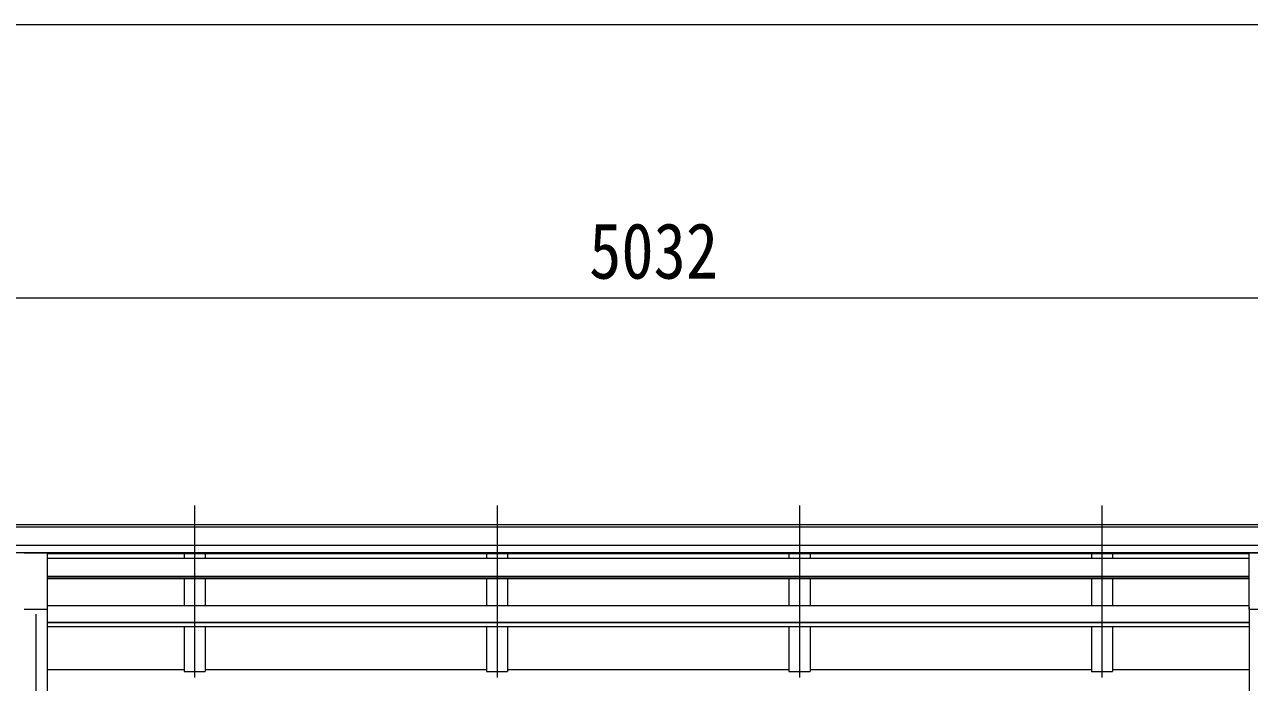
# Model space of a CAD drawing. Units: millimetres at full size, sheet at 1:30; details may follow other scales. Extents: x -8385 to 8479, y -5853 to 5787.
# Drawn here: x 3085 to 5985, y 1798 to 3356 of the extents above; entities that cross this region are included whole.
import ezdxf
from ezdxf.enums import TextEntityAlignment as Align

# ---------------------------------------------------------------- set-up
doc = ezdxf.new("R2010")
doc.units = ezdxf.units.MM
doc.header["$LTSCALE"] = 30
for name, color, linetype, lineweight in [('0-1_本体', 4, 'Continuous', 9), ('0-2_部品', 7, 'Continuous', 9), ('0-8_PARTS2', 2, 'Continuous', 9), ('0-A_寸法', 6, 'Continuous', 9)]:
    doc.layers.add(name, color=color, linetype=linetype, lineweight=lineweight)
doc.styles.add('ＭＳ ゴシック', font='')
doc.styles.get('ＭＳ ゴシック').set_extended_font_data('MS Gothic')

msp = doc.modelspace()

# ---------------------------------------------------------------- linework, layer by layer
at = {"layer": '0-1_本体'}
for p, q in [((2062.06, 2172.44), (7061.06, 2172.44)), ((2062.06, 2167.09), (7061.06, 2167.09)), ((2062.06, 2123.57), (7061.06, 2123.57)), ((2062.06, 2105.89), (7061.06, 2105.89)), ((3139.06, 2103.52), (5984.06, 2103.52)), ((3139.06, 2092.27), (5984.06, 2092.27)), ((3462.56, 2103.46), (3462.56, 2092.27)), ((3512.56, 2103.46), (3512.56, 2092.27)), ((4178.56, 2103.46), (4178.56, 2092.27)), ((4228.56, 2103.46), (4228.56, 2092.27)), ((4894.56, 2103.46), (4894.56, 2092.27)), ((4944.56, 2103.46), (4944.56, 2092.27)), ((5610.56, 2103.46), (5610.56, 2092.27)), ((5660.56, 2103.46), (5660.56, 2092.27)), ((3139.06, 2050.34), (5984.06, 2050.34)), ((3139.06, 2048.84), (5984.06, 2048.84)), ((3139.06, 2044.64), (5984.06, 2044.64)), ((3462.56, 2044.64), (3462.56, 1980.91)), ((3512.56, 2044.64), (3512.56, 1980.91)), ((4178.56, 2044.64), (4178.56, 1980.91)), ((4228.56, 2044.64), (4228.56, 1980.91)), ((4894.56, 2044.64), (4894.56, 1980.91)), ((4944.56, 2044.64), (4944.56, 1980.91)), ((5610.56, 2044.64), (5610.56, 1980.91)), ((5660.56, 2044.64), (5660.56, 1980.91)), ((3139.06, 1659.8), (3139.06, 1976.59)), ((3139.07, 1980.91), (5984.07, 1980.91)), ((5984.06, 1976.59), (5984.06, 1659.8)), ((3139.06, 1941.47), (5984.06, 1941.47)), ((3139.06, 1939.99), (5984.06, 1939.99)), ((3139.06, 1930.74), (5984.06, 1930.74)), ((3462.56, 1930.74), (3462.56, 1824.25)), ((3512.56, 1930.74), (3512.56, 1824.25)), ((4178.56, 1930.74), (4178.56, 1824.25)), ((4228.56, 1930.74), (4228.56, 1824.25)), ((4894.56, 1930.74), (4894.56, 1824.25)), ((4944.56, 1930.74), (4944.56, 1824.25)), ((5610.56, 1930.74), (5610.56, 1824.25)), ((5660.56, 1930.74), (5660.56, 1824.25)), ((3139.06, 1829.07), (3462.56, 1829.07)), ((3512.56, 1829.07), (4178.56, 1829.07)), ((4228.56, 1829.07), (4894.56, 1829.07)), ((4944.56, 1829.07), (5610.56, 1829.07)), ((5660.56, 1829.07), (5984.06, 1829.07)), ((3462.56, 1824.25), (3512.56, 1824.25)), ((4178.56, 1824.25), (4228.56, 1824.25)), ((4894.56, 1824.25), (4944.56, 1824.25)), ((5610.56, 1824.25), (5660.56, 1824.25))]:
    msp.add_line(p, q, dxfattribs=at)
at = {"layer": '0-2_部品'}
for p, q in [((3084.06, 2105.61), (3139.06, 2105.61)), ((3139.06, 1972.1), (3139.06, 2105.61)), ((5984.06, 2105.61), (6039.06, 2105.61)), ((5984.06, 1972.1), (5984.06, 2105.61)), ((3084.06, 1972.1), (3139.06, 1972.1)), ((5984.06, 1972.1), (6039.06, 1972.1))]:
    msp.add_line(p, q, dxfattribs=at)
at = {"layer": '0-8_PARTS2'}
for p, q in [((3487.56, 2217.37), (3487.56, 1810.58)), ((4203.56, 2217.37), (4203.56, 1810.58)), ((4919.56, 2217.37), (4919.56, 1810.58)), ((5635.56, 2217.37), (5635.56, 1810.58)), ((3111.56, 1959.8), (3111.56, -790.2))]:
    msp.add_line(p, q, dxfattribs=at)
at = {"layer": '0-A_寸法'}
for p, q in [((-2976.44, 3355.75), (7087.56, 3355.75)), ((2055.56, 2708.61), (7087.56, 2708.61))]:
    msp.add_line(p, q, dxfattribs=at)

# ---------------------------------------------------------------- texts
at = {"layer": '0-A_寸法', "color": 7, "style": 'ＭＳ ゴシック', "width": 0.85}
msp.add_text('5032', height=132, dxfattribs=at).set_placement((4421.56, 2714.61), align=Align.BOTTOM_LEFT)

doc.saveas('drawing.dxf')
